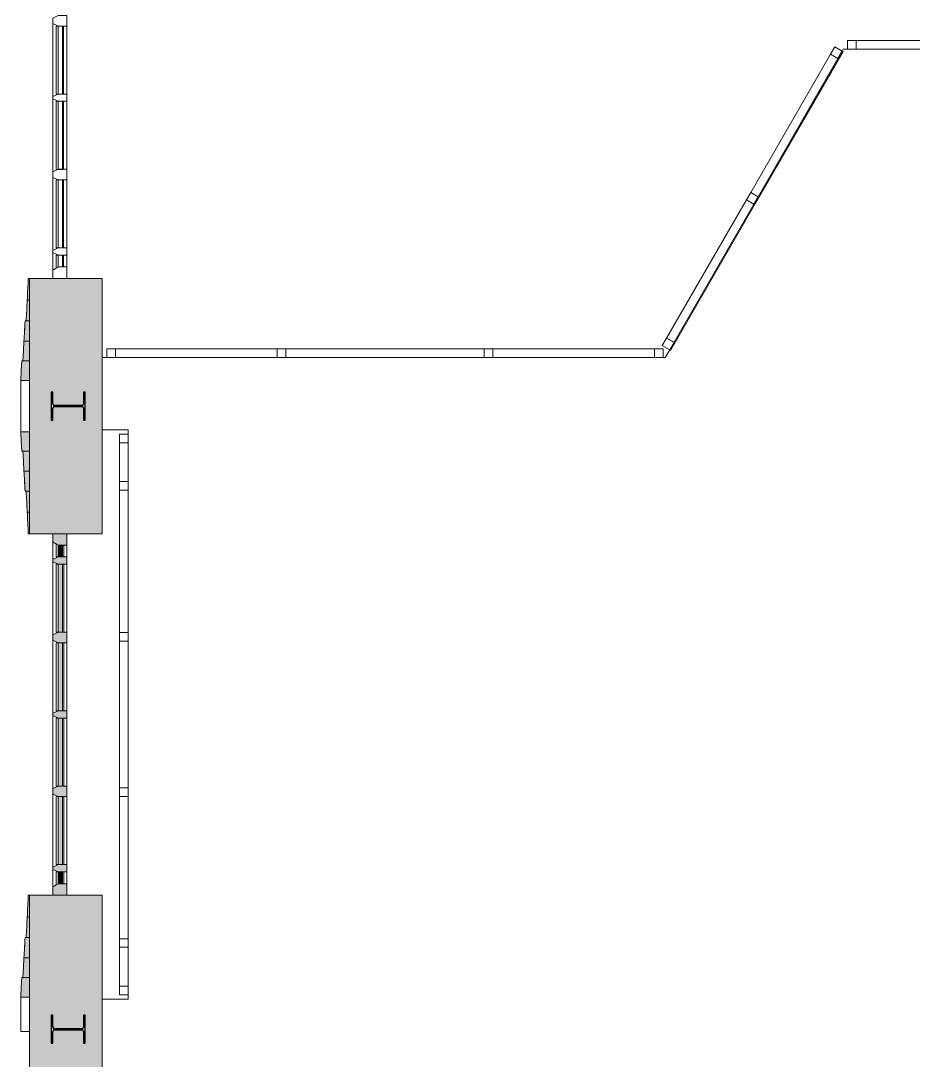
# Model space of a CAD drawing. Header units: inches. Extents: x -3598 to -1628, y -3458 to -206.
# Drawn here: x -3598.4 to -3391.4, y -810.8 to -569.8 of the extents above; entities that cross this region are included whole.
import ezdxf

# ---------------------------------------------------------------- set-up
doc = ezdxf.new("R2010")
doc.units = ezdxf.units.IN
doc.header["$MEASUREMENT"] = 0
for name, color, linetype, lineweight in [('A-FLOR', 192, 'Continuous', 13), ('A-GLAZ-CURT', 52, 'Continuous', 13), ('A-GLAZ-CWMG', 51, 'Continuous', 13), ('A-WALL', 113, 'Continuous', 13), ('A-WALL-PATT', 111, 'Continuous', 13), ('S-COLS', 52, 'Continuous', 13)]:
    doc.layers.add(name, color=color, linetype=linetype, lineweight=lineweight)

# ---------------------------------------------------------------- blocks, each defined once
blk = doc.blocks.new('15830016-STRUCT_MARTINEZ-MOORE_CENTRAL_v2018_rvt-1-MEZZANINE - CAD')
at = {"layer": 'S-COLS', "lineweight": 5}
for points in [[(-3591.36, -662.39), (-3590.96, -662.39), (-3590.96, -659.66), (-3590.85, -659.38), (-3590.57, -659.27), (-3584.22, -659.27), (-3583.94, -659.38), (-3583.83, -659.66), (-3583.83, -662.39), (-3583.43, -662.39), (-3583.43, -655.89), (-3583.83, -655.89), (-3583.83, -658.63), (-3583.94, -658.9), (-3584.22, -659.02), (-3590.57, -659.02), (-3590.85, -658.9), (-3590.96, -658.63), (-3590.96, -655.89), (-3591.36, -655.89)], [(-3590.96, -806.89), (-3590.96, -804.16), (-3590.85, -803.88), (-3590.57, -803.77), (-3584.22, -803.77), (-3583.94, -803.88), (-3583.83, -804.16), (-3583.83, -806.89), (-3583.43, -806.89), (-3583.43, -800.39), (-3583.83, -800.39), (-3583.83, -803.13), (-3583.94, -803.4), (-3584.22, -803.52), (-3590.57, -803.52), (-3590.85, -803.4), (-3590.96, -803.13), (-3590.96, -800.39), (-3591.36, -800.39), (-3591.36, -806.89)]]:
    blk.add_hatch(color=50, dxfattribs=at).paths.add_polyline_path(points, flags=0)
at = {"layer": 'S-COLS', "color": 253, "lineweight": 25}
for p, q in [((-3590.96, -655.89), (-3591.36, -655.89)), ((-3591.36, -655.89), (-3591.36, -662.39)), ((-3590.96, -658.63), (-3590.96, -655.89)), ((-3583.43, -655.89), (-3583.83, -655.89)), ((-3583.83, -655.89), (-3583.83, -658.63)), ((-3583.43, -662.39), (-3583.43, -655.89)), ((-3590.96, -662.39), (-3590.96, -659.66)), ((-3584.22, -659.02), (-3590.57, -659.02)), ((-3590.57, -659.27), (-3584.22, -659.27)), ((-3583.83, -659.66), (-3583.83, -662.39)), ((-3591.36, -662.39), (-3590.96, -662.39)), ((-3583.83, -662.39), (-3583.43, -662.39)), ((-3590.96, -800.39), (-3591.36, -800.39)), ((-3591.36, -800.39), (-3591.36, -806.89)), ((-3590.96, -803.13), (-3590.96, -800.39)), ((-3583.43, -800.39), (-3583.83, -800.39)), ((-3583.83, -800.39), (-3583.83, -803.13)), ((-3583.43, -806.89), (-3583.43, -800.39)), ((-3590.96, -806.89), (-3590.96, -804.16)), ((-3584.22, -803.52), (-3590.57, -803.52)), ((-3590.57, -803.77), (-3584.22, -803.77)), ((-3583.83, -804.16), (-3583.83, -806.89)), ((-3591.36, -806.89), (-3590.96, -806.89)), ((-3583.83, -806.89), (-3583.43, -806.89))]:
    blk.add_line(p, q, dxfattribs=at)
for centre, start, end in [((-3590.57, -658.63), 180, 270), ((-3590.57, -659.66), 90, 180), ((-3584.22, -658.63), 270, 0), ((-3584.22, -659.66), 0, 90), ((-3590.57, -803.13), 180, 270), ((-3590.57, -804.16), 90, 180), ((-3584.22, -803.13), 270, 0), ((-3584.22, -804.16), 0, 90)]:
    blk.add_arc(centre, 0.39, start, end, dxfattribs=at)
blk = doc.blocks.new('ws133 - ws1-514023-MEZZANINE - CAD')
at = {"layer": 'A-WALL', "lineweight": 20}
h = blk.add_hatch(color=10, dxfattribs=at)
h.paths.add_polyline_path([(-3598.4, -796.19), (-3596.4, -796.19), (-3596.4, -791.67), (-3598.15, -791.67), (-3598.27, -793.93)], flags=0)
h.paths.add_polyline_path([(-3597.9, -669.61), (-3596.4, -669.61), (-3596.4, -665.09), (-3598.4, -665.09), (-3598.15, -669.61)], flags=0)
h = blk.add_hatch(color=10, dxfattribs=at)
h.paths.add_polyline_path([(-3596.4, -791.67), (-3596.4, -787.07), (-3597.65, -787.07), (-3597.9, -791.67)], flags=0)
h.paths.add_polyline_path([(-3596.4, -674.21), (-3596.4, -669.61), (-3597.9, -669.61), (-3597.65, -674.21)], flags=0)
h = blk.add_hatch(color=10, dxfattribs=at)
h.paths.add_polyline_path([(-3597.65, -787.07), (-3596.4, -787.07), (-3596.4, -782.38), (-3597.4, -782.38), (-3597.52, -784.72)], flags=0)
h.paths.add_polyline_path([(-3596.4, -678.9), (-3596.4, -674.21), (-3597.65, -674.21), (-3597.4, -678.9)], flags=0)
h = blk.add_hatch(color=10, dxfattribs=at)
h.paths.add_polyline_path([(-3597.15, -782.38), (-3596.4, -782.38), (-3596.4, -777.55), (-3596.9, -777.55), (-3597.02, -779.96)], flags=0)
h.paths.add_polyline_path([(-3596.4, -683.73), (-3596.4, -678.9), (-3597.15, -678.9), (-3596.9, -683.73)], flags=0)
h = blk.add_hatch(color=10, dxfattribs=at)
h.paths.add_polyline_path([(-3596.9, -777.55), (-3596.4, -777.55), (-3596.4, -772.55), (-3596.65, -772.55), (-3596.77, -775.05)], flags=0)
h.paths.add_polyline_path([(-3596.4, -688.73), (-3596.4, -683.73), (-3596.9, -683.73), (-3596.65, -688.73)], flags=0)
for p, q in [((-3598.4, -659.16), (-3598.4, -665.09)), ((-3596.4, -665.09), (-3598.4, -665.09)), ((-3596.4, -669.61), (-3596.4, -665.09)), ((-3598.15, -669.61), (-3597.9, -669.61)), ((-3597.9, -669.61), (-3596.4, -669.61)), ((-3596.4, -669.61), (-3597.9, -669.61)), ((-3596.4, -674.21), (-3596.4, -669.61)), ((-3597.65, -674.21), (-3596.4, -674.21)), ((-3596.4, -674.21), (-3597.65, -674.21)), ((-3596.4, -678.9), (-3596.4, -674.21)), ((-3597.52, -677.14), (-3597.52, -676.56)), ((-3597.4, -678.9), (-3596.4, -678.9)), ((-3596.4, -678.9), (-3597.15, -678.9)), ((-3596.4, -683.73), (-3596.4, -678.9)), ((-3596.9, -683.73), (-3596.4, -683.73)), ((-3596.4, -683.73), (-3596.9, -683.73)), ((-3596.4, -688.73), (-3596.4, -683.73)), ((-3596.65, -688.73), (-3596.4, -688.73)), ((-3596.4, -772.55), (-3596.65, -772.55)), ((-3596.4, -777.55), (-3596.4, -772.55)), ((-3596.4, -777.55), (-3596.9, -777.55)), ((-3596.9, -777.55), (-3596.4, -777.55)), ((-3596.4, -782.38), (-3596.4, -777.55)), ((-3596.4, -782.38), (-3597.4, -782.38)), ((-3597.15, -782.38), (-3596.4, -782.38)), ((-3596.4, -787.07), (-3596.4, -782.38)), ((-3597.52, -784.72), (-3597.52, -784.14)), ((-3596.4, -787.07), (-3597.65, -787.07)), ((-3597.65, -787.07), (-3596.4, -787.07)), ((-3596.4, -791.67), (-3596.4, -787.07)), ((-3597.9, -791.67), (-3598.15, -791.67)), ((-3596.4, -791.67), (-3597.9, -791.67)), ((-3597.9, -791.67), (-3596.4, -791.67)), ((-3596.4, -796.19), (-3596.4, -791.67)), ((-3598.4, -796.19), (-3596.4, -796.19)), ((-3598.4, -796.19), (-3598.4, -804.14)), ((-3598.4, -804.14), (-3596.4, -804.14)), ((-3596.4, -804.14), (-3598.4, -804.14)), ((-3596.4, -804.14), (-3597.52, -804.14))]:
    blk.add_line(p, q, dxfattribs=at)
at = {"layer": 'A-WALL', "lineweight": 20, "flags": 128}
for points in [[(-3598.4, -665.09), (-3598.27, -667.35), (-3598.15, -669.61)], [(-3597.9, -669.61), (-3597.77, -671.91), (-3597.65, -674.21)], [(-3597.65, -787.07), (-3597.77, -789.37), (-3597.9, -791.67)], [(-3598.15, -791.67), (-3598.27, -793.93), (-3598.4, -796.19)]]:
    blk.add_lwpolyline(points, dxfattribs=at)
at = {"layer": 'A-WALL', "lineweight": 20}
for points in [[(-3597.65, -674.21), (-3597.6, -674.99), (-3597.52, -676.56), (-3597.44, -678.12), (-3597.4, -678.9)], [(-3597.15, -678.9), (-3597.1, -679.71), (-3597.02, -681.32), (-3596.94, -682.93), (-3596.9, -683.73)], [(-3596.9, -683.73), (-3596.85, -684.56), (-3596.77, -686.23), (-3596.69, -687.9), (-3596.65, -688.73)], [(-3596.65, -772.55), (-3596.69, -773.39), (-3596.77, -775.05), (-3596.85, -776.72), (-3596.9, -777.55)], [(-3596.9, -777.55), (-3596.94, -778.36), (-3597.02, -779.96), (-3597.1, -781.57), (-3597.15, -782.38)], [(-3597.4, -782.38), (-3597.44, -783.16), (-3597.52, -784.72), (-3597.6, -786.29), (-3597.65, -787.07)]]:
    blk.add_open_spline(points, degree=3, dxfattribs=at)
blk = doc.blocks.new('ws134 - ws1-514120-MEZZANINE - CAD')
at = {"layer": 'A-WALL', "lineweight": 20}
h = blk.add_hatch(color=10, dxfattribs=at)
h.paths.add_polyline_path([(-3596.4, -653.19), (-3596.4, -648.67), (-3598.15, -648.67), (-3598.4, -653.19)], flags=0)
h.paths.add_polyline_path([(-3596.4, -526.61), (-3596.4, -522.09), (-3598.4, -522.09), (-3598.15, -526.61), (-3597.9, -526.61)], flags=0)
h = blk.add_hatch(color=10, dxfattribs=at)
h.paths.add_polyline_path([(-3596.4, -648.67), (-3596.4, -644.07), (-3597.65, -644.07), (-3597.9, -648.67)], flags=0)
h.paths.add_polyline_path([(-3596.4, -531.21), (-3596.4, -526.61), (-3597.9, -526.61), (-3597.65, -531.21)], flags=0)
h = blk.add_hatch(color=10, dxfattribs=at)
h.paths.add_polyline_path([(-3597.65, -644.07), (-3596.4, -644.07), (-3596.4, -639.38), (-3597.4, -639.38), (-3597.52, -641.72)], flags=0)
h.paths.add_polyline_path([(-3596.4, -535.9), (-3596.4, -531.21), (-3597.65, -531.21), (-3597.4, -535.9)], flags=0)
h = blk.add_hatch(color=10, dxfattribs=at)
h.paths.add_polyline_path([(-3597.15, -639.38), (-3596.4, -639.38), (-3596.4, -634.55), (-3596.9, -634.55), (-3597.02, -636.96)], flags=0)
h.paths.add_polyline_path([(-3596.4, -540.73), (-3596.4, -535.9), (-3597.15, -535.9), (-3596.9, -540.73)], flags=0)
h = blk.add_hatch(color=10, dxfattribs=at)
h.paths.add_polyline_path([(-3596.9, -634.55), (-3596.4, -634.55), (-3596.4, -629.55), (-3596.65, -629.55), (-3596.77, -632.05)], flags=0)
h.paths.add_polyline_path([(-3596.4, -545.73), (-3596.4, -540.73), (-3596.9, -540.73), (-3596.65, -545.73)], flags=0)
for p, q in [((-3598.4, -516.16), (-3598.4, -522.09)), ((-3596.4, -522.09), (-3598.4, -522.09)), ((-3596.4, -526.61), (-3596.4, -522.09)), ((-3598.15, -526.61), (-3597.9, -526.61)), ((-3597.9, -526.61), (-3596.4, -526.61)), ((-3596.4, -526.61), (-3597.9, -526.61)), ((-3596.4, -531.21), (-3596.4, -526.61)), ((-3597.65, -531.21), (-3596.4, -531.21)), ((-3596.4, -531.21), (-3597.65, -531.21)), ((-3596.4, -535.9), (-3596.4, -531.21)), ((-3597.52, -534.14), (-3597.52, -533.56)), ((-3597.4, -535.9), (-3596.4, -535.9)), ((-3596.4, -535.9), (-3597.15, -535.9)), ((-3596.4, -540.73), (-3596.4, -535.9)), ((-3596.9, -540.73), (-3596.4, -540.73)), ((-3596.4, -540.73), (-3596.9, -540.73)), ((-3596.4, -545.73), (-3596.4, -540.73)), ((-3596.65, -545.73), (-3596.4, -545.73)), ((-3596.4, -629.55), (-3596.65, -629.55)), ((-3596.4, -634.55), (-3596.4, -629.55)), ((-3596.4, -634.55), (-3596.9, -634.55)), ((-3596.9, -634.55), (-3596.4, -634.55)), ((-3596.4, -639.38), (-3596.4, -634.55)), ((-3596.4, -639.38), (-3597.4, -639.38)), ((-3597.15, -639.38), (-3596.4, -639.38)), ((-3596.4, -644.07), (-3596.4, -639.38)), ((-3597.52, -641.72), (-3597.52, -641.14)), ((-3596.4, -644.07), (-3597.65, -644.07)), ((-3597.65, -644.07), (-3596.4, -644.07)), ((-3596.4, -648.67), (-3596.4, -644.07)), ((-3597.9, -648.67), (-3598.15, -648.67)), ((-3596.4, -648.67), (-3597.9, -648.67)), ((-3597.9, -648.67), (-3596.4, -648.67)), ((-3596.4, -653.19), (-3596.4, -648.67)), ((-3598.4, -653.19), (-3596.4, -653.19)), ((-3598.4, -653.19), (-3598.4, -659.13))]:
    blk.add_line(p, q, dxfattribs=at)
at = {"layer": 'A-WALL', "lineweight": 20, "flags": 128}
for points in [[(-3598.4, -522.09), (-3598.27, -524.35), (-3598.15, -526.61)], [(-3597.9, -526.61), (-3597.77, -528.91), (-3597.65, -531.21)], [(-3597.65, -644.07), (-3597.77, -646.37), (-3597.9, -648.67)], [(-3598.15, -648.67), (-3598.27, -650.93), (-3598.4, -653.19)]]:
    blk.add_lwpolyline(points, dxfattribs=at)
at = {"layer": 'A-WALL', "lineweight": 20}
for points in [[(-3597.65, -531.21), (-3597.6, -531.99), (-3597.52, -533.56), (-3597.44, -535.12), (-3597.4, -535.9)], [(-3597.15, -535.9), (-3597.1, -536.71), (-3597.02, -538.32), (-3596.94, -539.93), (-3596.9, -540.73)], [(-3596.9, -540.73), (-3596.85, -541.56), (-3596.77, -543.23), (-3596.69, -544.9), (-3596.65, -545.73)], [(-3596.65, -629.55), (-3596.69, -630.39), (-3596.77, -632.05), (-3596.85, -633.72), (-3596.9, -634.55)], [(-3596.9, -634.55), (-3596.94, -635.36), (-3597.02, -636.96), (-3597.1, -638.57), (-3597.15, -639.38)], [(-3597.4, -639.38), (-3597.44, -640.16), (-3597.52, -641.72), (-3597.6, -643.29), (-3597.65, -644.07)]]:
    blk.add_open_spline(points, degree=3, dxfattribs=at)
blk = doc.blocks.new('System Panel - Winco Glass-383912-MEZZANINE - CAD')
at = {"layer": 'A-GLAZ-CURT', "lineweight": 9}
blk.add_hatch(color=90, dxfattribs=at).paths.add_polyline_path([(4.78, 0), (4.78, 1), (2.05, 1), (2.05, 0), (4.16, 0)], flags=0)
at = {"layer": 'A-GLAZ-CURT', "lineweight": 20}
for p, q in [((4.78, 1), (2.05, 1)), ((2.05, 1), (2.05, 0)), ((2.05, 0), (4.78, 0)), ((4.78, 0), (4.78, 1))]:
    blk.add_line(p, q, dxfattribs=at)
blk = doc.blocks.new('System Panel - Winco Glass-383913-MEZZANINE - CAD')
at = {"layer": 'A-GLAZ-CURT', "lineweight": 9}
blk.add_hatch(color=90, dxfattribs=at).paths.add_polyline_path([(7.89, 0), (7.89, 1), (-7.89, 1), (-7.89, 0)], flags=0)
at = {"layer": 'A-GLAZ-CURT', "lineweight": 20}
for p, q in [((7.89, 1), (-7.89, 1)), ((-7.89, 1), (-7.89, 0)), ((-7.89, 0), (7.89, 0)), ((7.89, 0), (7.89, 1))]:
    blk.add_line(p, q, dxfattribs=at)
blk = doc.blocks.new('System Panel - Winco Glass-383914-MEZZANINE - CAD')
at = {"layer": 'A-GLAZ-CURT', "lineweight": 9}
blk.add_hatch(color=90, dxfattribs=at).paths.add_polyline_path([(7.89, 0), (7.89, 1), (-7.89, 1), (-7.89, 0)], flags=0)
at = {"layer": 'A-GLAZ-CURT', "lineweight": 20}
for p, q in [((7.89, 1), (-7.89, 1)), ((-7.89, 1), (-7.89, 0)), ((-7.89, 0), (7.89, 0)), ((7.89, 0), (7.89, 1))]:
    blk.add_line(p, q, dxfattribs=at)
blk = doc.blocks.new('System Panel - Winco Glass-383919-MEZZANINE - CAD')
at = {"layer": 'A-GLAZ-CURT', "lineweight": 9}
blk.add_hatch(color=90, dxfattribs=at).paths.add_polyline_path([(7.89, 0), (7.89, 1), (-7.89, 1), (-7.89, 0), (5.29, 0)], flags=0)
at = {"layer": 'A-GLAZ-CURT', "lineweight": 20}
for p, q in [((7.89, 1), (-7.89, 1)), ((-7.89, 1), (-7.89, 0)), ((-7.89, 0), (7.89, 0)), ((7.89, 0), (7.89, 1))]:
    blk.add_line(p, q, dxfattribs=at)
blk = doc.blocks.new('System Panel - Winco Glass-383920-MEZZANINE - CAD')
at = {"layer": 'A-GLAZ-CURT', "lineweight": 9}
blk.add_hatch(color=90, dxfattribs=at).paths.add_polyline_path([(7.89, 0), (7.89, 1), (-7.89, 1), (-7.89, 0), (0.6, 0)], flags=0)
at = {"layer": 'A-GLAZ-CURT', "lineweight": 20}
for p, q in [((7.89, 1), (-7.89, 1)), ((-7.89, 1), (-7.89, 0)), ((-7.89, 0), (7.89, 0)), ((7.89, 0), (7.89, 1))]:
    blk.add_line(p, q, dxfattribs=at)
blk = doc.blocks.new('System Panel - Winco Glass-383922-MEZZANINE - CAD')
at = {"layer": 'A-GLAZ-CURT', "lineweight": 9}
blk.add_hatch(color=90, dxfattribs=at).paths.add_polyline_path([(-2.05, 0), (-2.05, 1), (-4.78, 1), (-4.78, 0)], flags=0)
at = {"layer": 'A-GLAZ-CURT', "lineweight": 20}
for p, q in [((-2.05, 1), (-4.78, 1)), ((-4.78, 1), (-4.78, 0)), ((-4.78, 0), (-2.05, 0)), ((-2.05, 0), (-2.05, 1))]:
    blk.add_line(p, q, dxfattribs=at)
blk = doc.blocks.new('Rectangular Mullion - Winco Accent Full-Large-384036-MEZZANINE - CAD')
at = {"layer": 'A-GLAZ-CWMG', "lineweight": 9}
blk.add_hatch(color=90, dxfattribs=at).paths.add_polyline_path([(1.22, 0), (1.22, -2), (-1.22, -2), (-1.22, 0), (-0.64, 1.25), (0.64, 1.25)], flags=0)
at = {"layer": 'A-GLAZ-CWMG', "lineweight": 20}
for p, q in [((-1.22, 0), (-0.64, 1.25)), ((-1.22, -2), (-1.22, 0)), ((-0.64, 1.25), (0.64, 1.25)), ((0.64, 1.25), (1.22, 0)), ((1.22, 0), (1.22, -2)), ((1.22, -2), (-1.22, -2))]:
    blk.add_line(p, q, dxfattribs=at)
blk = doc.blocks.new('Rectangular Mullion - Winco Accent Full-Large-384037-MEZZANINE - CAD')
at = {"layer": 'A-GLAZ-CWMG', "lineweight": 9}
blk.add_hatch(color=90, dxfattribs=at).paths.add_polyline_path([(1.22, 0), (1.22, -2), (-1.22, -2), (-1.22, 0), (-0.64, 1.25), (0.64, 1.25)], flags=0)
at = {"layer": 'A-GLAZ-CWMG', "lineweight": 20}
for p, q in [((-1.22, 0), (-0.64, 1.25)), ((-1.22, -2), (-1.22, 0)), ((-0.64, 1.25), (0.64, 1.25)), ((0.64, 1.25), (1.22, 0)), ((1.22, 0), (1.22, -2)), ((1.22, -2), (-1.22, -2))]:
    blk.add_line(p, q, dxfattribs=at)
blk = doc.blocks.new('Rectangular Mullion - Winco Accent Full-383932-MEZZANINE - CAD')
at = {"layer": 'A-GLAZ-CWMG', "lineweight": 9}
blk.add_hatch(color=90, dxfattribs=at).paths.add_polyline_path([(-0.26, 1.25), (0.26, 1.25), (0.84, 0), (0.84, -2), (-0.84, -2), (-0.84, 0)], flags=0)
at = {"layer": 'A-GLAZ-CWMG', "lineweight": 20}
for p, q in [((-0.84, 0), (-0.26, 1.25)), ((-0.84, -2), (-0.84, 0)), ((-0.26, 1.25), (0.26, 1.25)), ((0.26, 1.25), (0.84, 0)), ((0.84, 0), (0.84, -2)), ((0.84, -2), (-0.84, -2))]:
    blk.add_line(p, q, dxfattribs=at)
blk = doc.blocks.new('Rectangular Mullion - Winco Accent Full-384038-MEZZANINE - CAD')
at = {"layer": 'A-GLAZ-CWMG', "lineweight": 9}
blk.add_hatch(color=90, dxfattribs=at).paths.add_polyline_path([(0.84, 0), (0.84, -2), (-0.84, -2), (-0.84, 0), (-0.26, 1.25), (0.26, 1.25)], flags=0)
at = {"layer": 'A-GLAZ-CWMG', "lineweight": 20}
for p, q in [((-0.84, 0), (-0.26, 1.25)), ((-0.84, -2), (-0.84, 0)), ((-0.26, 1.25), (0.26, 1.25)), ((0.26, 1.25), (0.84, 0)), ((0.84, 0), (0.84, -2)), ((0.84, -2), (-0.84, -2))]:
    blk.add_line(p, q, dxfattribs=at)
blk = doc.blocks.new('Rectangular Mullion - Winco Accent Full-384039-MEZZANINE - CAD')
at = {"layer": 'A-GLAZ-CWMG', "lineweight": 9}
blk.add_hatch(color=90, dxfattribs=at).paths.add_polyline_path([(0.84, 0), (0.84, -2), (-0.84, -2), (-0.84, 0), (-0.26, 1.25), (0.26, 1.25)], flags=0)
at = {"layer": 'A-GLAZ-CWMG', "lineweight": 20}
for p, q in [((-0.84, 0), (-0.26, 1.25)), ((-0.84, -2), (-0.84, 0)), ((-0.26, 1.25), (0.26, 1.25)), ((0.26, 1.25), (0.84, 0)), ((0.84, 0), (0.84, -2)), ((0.84, -2), (-0.84, -2))]:
    blk.add_line(p, q, dxfattribs=at)
blk = doc.blocks.new('Rectangular Mullion - Winco Accent Full-Large-383938-MEZZANINE - CAD')
at = {"layer": 'A-GLAZ-CWMG', "lineweight": 9}
for p, q in [((-3259.15, -953.32), (-3261.89, -953.32)), ((-3262.47, -956.57), (-3258.39, -956.57))]:
    blk.add_line(p, q, dxfattribs=at)
blk = doc.blocks.new('Rectangular Mullion - Winco Accent Full-Large-383939-MEZZANINE - CAD')
at = {"layer": 'A-GLAZ-CWMG', "lineweight": 9}
for p, q in [((-3281.78, -953.32), (-3297.55, -953.32)), ((-3298.13, -956.57), (-3281.2, -956.57))]:
    blk.add_line(p, q, dxfattribs=at)
blk = doc.blocks.new('Rectangular Mullion - Winco Accent Full-Large-V14-MEZZANINE - CAD')
at = {"layer": 'A-GLAZ-CWMG', "lineweight": 9}
for p, q in [((-3299.24, -953.32), (-3315.01, -953.32)), ((-3315.59, -956.57), (-3298.66, -956.57))]:
    blk.add_line(p, q, dxfattribs=at)
blk = doc.blocks.new('Rectangular Mullion - Winco Accent Full-Large-383940-MEZZANINE - CAD')
at = {"layer": 'A-GLAZ-CWMG', "lineweight": 9}
for p, q in [((-3334.91, -953.32), (-3337.64, -953.32)), ((-3338.4, -956.57), (-3334.32, -956.57))]:
    blk.add_line(p, q, dxfattribs=at)
blk = doc.blocks.new('Rectangular Mullion - Winco Accent Full_Left-Large-V15-MEZZANINE - CAD')
at = {"layer": 'A-GLAZ-CWMG', "lineweight": 9}
blk.add_hatch(color=90, dxfattribs=at).paths.add_polyline_path([(-3589.71, -691.39), (-3587.71, -691.39), (-3587.71, -688.73), (-3590.96, -688.73), (-3590.96, -690.63), (-3590.33, -691.01)], flags=0)
at = {"layer": 'A-GLAZ-CWMG', "lineweight": 20}
for p, q in [((-3590.96, -688.73), (-3590.96, -690.63)), ((-3587.71, -688.73), (-3590.96, -688.73)), ((-3587.71, -691.39), (-3587.71, -688.73)), ((-3589.71, -691.39), (-3587.71, -691.39))]:
    blk.add_line(p, q, dxfattribs=at)
blk.add_arc((-3806.27, -1045.75), 415.29, 58.5692, 58.7711, dxfattribs=at)
blk = doc.blocks.new('Rectangular Mullion - Winco Accent Full_Left-Large-384042-MEZZANINE - CAD')
at = {"layer": 'A-GLAZ-CWMG', "lineweight": 9}
blk.add_hatch(color=90, dxfattribs=at).paths.add_polyline_path([(-3590.96, -772.55), (-3587.71, -772.55), (-3587.71, -769.89), (-3589.71, -769.89), (-3590.96, -770.65)], flags=0)
at = {"layer": 'A-GLAZ-CWMG', "lineweight": 20}
for p, q in [((-3590.96, -770.65), (-3590.96, -772.55)), ((-3587.71, -769.89), (-3589.71, -769.89)), ((-3587.71, -772.55), (-3587.71, -769.89)), ((-3590.96, -772.55), (-3587.71, -772.55))]:
    blk.add_line(p, q, dxfattribs=at)
blk.add_arc((-3806.27, -415.53), 415.29, 301.2289, 301.4308, dxfattribs=at)
blk = doc.blocks.new('Rectangular Mullion - Winco Accent Half-383962-MEZZANINE - CAD')
at = {"layer": 'A-GLAZ-CWMG', "lineweight": 9}
for p, q in [((-3259.15, -954.07), (-3261.89, -954.07)), ((-3261.89, -955.82), (-3261.89, -955.32)), ((-3261.89, -955.82), (-3258.84, -955.82))]:
    blk.add_line(p, q, dxfattribs=at)
blk = doc.blocks.new('Rectangular Mullion - Winco Accent Half-383963-MEZZANINE - CAD')
at = {"layer": 'A-GLAZ-CWMG', "lineweight": 9}
for p, q in [((-3281.78, -954.07), (-3297.55, -954.07)), ((-3297.55, -955.82), (-3297.55, -955.32)), ((-3297.55, -955.82), (-3281.78, -955.82)), ((-3281.78, -955.32), (-3281.78, -955.82))]:
    blk.add_line(p, q, dxfattribs=at)
blk = doc.blocks.new('Rectangular Mullion - Winco Accent Half-383964-MEZZANINE - CAD')
at = {"layer": 'A-GLAZ-CWMG', "lineweight": 9}
for p, q in [((-3334.91, -954.07), (-3337.64, -954.07)), ((-3337.95, -955.82), (-3334.91, -955.82)), ((-3334.91, -955.32), (-3334.91, -955.82))]:
    blk.add_line(p, q, dxfattribs=at)
blk = doc.blocks.new('System Panel - Winco Glass-V17-MEZZANINE - CAD')
at = {"layer": 'A-GLAZ-CURT', "lineweight": 20}
for p, q in [((7.89, 1), (-7.89, 1)), ((-7.89, 1), (-7.89, 0)), ((-7.89, 0), (7.89, 0)), ((7.89, 0), (7.89, 1))]:
    blk.add_line(p, q, dxfattribs=at)
blk = doc.blocks.new('System Panel - Winco Glass-V18-MEZZANINE - CAD')
at = {"layer": 'A-GLAZ-CURT', "lineweight": 20}
for p, q in [((7.89, 1), (-7.89, 1)), ((-7.89, 1), (-7.89, 0)), ((-7.89, 0), (7.89, 0)), ((7.89, 0), (7.89, 1))]:
    blk.add_line(p, q, dxfattribs=at)
blk = doc.blocks.new('System Panel - Winco Glass-V20-MEZZANINE - CAD')
at = {"layer": 'A-GLAZ-CURT', "lineweight": 20}
for p, q in [((7.89, 1), (-7.89, 1)), ((-7.89, 1), (-7.89, 0)), ((-7.89, 0), (7.89, 0)), ((7.89, 0), (7.89, 1))]:
    blk.add_line(p, q, dxfattribs=at)
blk = doc.blocks.new('System Panel - Winco Glass-V21-MEZZANINE - CAD')
at = {"layer": 'A-GLAZ-CURT', "lineweight": 20}
for p, q in [((-2.05, 1), (-4.78, 1)), ((-4.78, 1), (-4.78, 0)), ((-4.78, 0), (-2.05, 0)), ((-2.05, 0), (-2.05, 1))]:
    blk.add_line(p, q, dxfattribs=at)
blk = doc.blocks.new('Rectangular Mullion - Winco Accent Full-Large-V22-MEZZANINE - CAD')
at = {"layer": 'A-GLAZ-CWMG', "lineweight": 20}
for p, q in [((-1.22, 0), (-0.64, 1.25)), ((-1.22, -2), (-1.22, 0)), ((-0.64, 1.25), (0.64, 1.25)), ((0.64, 1.25), (1.22, 0)), ((1.22, 0), (1.22, -2)), ((1.22, -2), (-1.22, -2))]:
    blk.add_line(p, q, dxfattribs=at)
blk = doc.blocks.new('Rectangular Mullion - Winco Accent Full-Large-V23-MEZZANINE - CAD')
at = {"layer": 'A-GLAZ-CWMG', "lineweight": 20}
for p, q in [((-1.22, 0), (-0.64, 1.25)), ((-1.22, -2), (-1.22, 0)), ((-0.64, 1.25), (0.64, 1.25)), ((0.64, 1.25), (1.22, 0)), ((1.22, 0), (1.22, -2)), ((1.22, -2), (-1.22, -2))]:
    blk.add_line(p, q, dxfattribs=at)
blk = doc.blocks.new('Rectangular Mullion - Winco Accent Full-V25-MEZZANINE - CAD')
at = {"layer": 'A-GLAZ-CWMG', "lineweight": 20}
for p, q in [((-0.84, 0), (-0.26, 1.25)), ((-0.84, -2), (-0.84, 0)), ((-0.26, 1.25), (0.26, 1.25)), ((0.26, 1.25), (0.84, 0)), ((0.84, 0), (0.84, -2)), ((0.84, -2), (-0.84, -2))]:
    blk.add_line(p, q, dxfattribs=at)
blk = doc.blocks.new('Rectangular Mullion - Winco Accent Full-V26-MEZZANINE - CAD')
at = {"layer": 'A-GLAZ-CWMG', "lineweight": 20}
for p, q in [((-0.84, 0), (-0.26, 1.25)), ((-0.84, -2), (-0.84, 0)), ((-0.26, 1.25), (0.26, 1.25)), ((0.26, 1.25), (0.84, 0)), ((0.84, 0), (0.84, -2)), ((0.84, -2), (-0.84, -2))]:
    blk.add_line(p, q, dxfattribs=at)
blk = doc.blocks.new('Rectangular Mullion - Winco Accent Full-Large-V27-MEZZANINE - CAD')
at = {"layer": 'A-GLAZ-CWMG', "lineweight": 9}
for p, q in [((-3590.96, -623.57), (-3590.96, -627.65)), ((-3587.71, -626.89), (-3587.71, -624.15))]:
    blk.add_line(p, q, dxfattribs=at)
blk = doc.blocks.new('Rectangular Mullion - Winco Accent Full-Large-V28-MEZZANINE - CAD')
at = {"layer": 'A-GLAZ-CWMG', "lineweight": 9}
for p, q in [((-3590.96, -587.9), (-3590.96, -604.84)), ((-3587.71, -604.26), (-3587.71, -588.48))]:
    blk.add_line(p, q, dxfattribs=at)
blk = doc.blocks.new('Rectangular Mullion - Winco Accent Full-Large-V29-MEZZANINE - CAD')
at = {"layer": 'A-GLAZ-CWMG', "lineweight": 9}
for p, q in [((-3590.96, -570.44), (-3590.96, -587.38)), ((-3587.71, -586.8), (-3587.71, -571.03))]:
    blk.add_line(p, q, dxfattribs=at)
blk = doc.blocks.new('Rectangular Mullion - Winco Accent Full_Left-Large-V32-MEZZANINE - CAD')
at = {"layer": 'A-GLAZ-CWMG', "lineweight": 20}
for p, q in [((-3590.96, -627.65), (-3590.96, -629.55)), ((-3587.71, -626.89), (-3589.71, -626.89)), ((-3587.71, -629.55), (-3587.71, -626.89)), ((-3590.96, -629.55), (-3587.71, -629.55))]:
    blk.add_line(p, q, dxfattribs=at)
blk.add_arc((-3806.27, -272.53), 415.29, 301.2289, 301.4308, dxfattribs=at)
blk = doc.blocks.new('Rectangular Mullion - Winco Accent Half-V33-MEZZANINE - CAD')
at = {"layer": 'A-GLAZ-CWMG', "lineweight": 9}
for p, q in [((-3590.21, -624.15), (-3589.71, -624.15)), ((-3590.21, -624.15), (-3590.21, -627.19)), ((-3588.46, -626.89), (-3588.46, -624.15))]:
    blk.add_line(p, q, dxfattribs=at)
blk = doc.blocks.new('Rectangular Mullion - Winco Accent Half-V34-MEZZANINE - CAD')
at = {"layer": 'A-GLAZ-CWMG', "lineweight": 9}
for p, q in [((-3590.21, -588.48), (-3589.71, -588.48)), ((-3590.21, -588.48), (-3590.21, -604.26)), ((-3588.46, -604.26), (-3588.46, -588.48)), ((-3589.71, -604.26), (-3590.21, -604.26))]:
    blk.add_line(p, q, dxfattribs=at)
blk = doc.blocks.new('Rectangular Mullion - 1_ H Guardrail Cap _mesh_-4083949-MEZZANINE - CAD')
at = {"layer": 'A-GLAZ-CWMG', "lineweight": 9}
for p, q in [((-3429.12, -609.59), (-3410.62, -577.55)), ((-3410.62, -577.55), (-3408.89, -578.55)), ((-3408.89, -578.55), (-3427.39, -610.59)), ((-3427.39, -610.59), (-3429.12, -609.59))]:
    blk.add_line(p, q, dxfattribs=at)
blk = doc.blocks.new('Rectangular Mullion - Plate - 8-4083923-MEZZANINE - CAD')
at = {"layer": 'A-GLAZ-CWMG', "lineweight": 9}
for p, q in [((-3427.68, -611.58), (-3447.68, -646.23)), ((-3447.68, -646.23), (-3447.89, -646.1))]:
    blk.add_line(p, q, dxfattribs=at)
blk = doc.blocks.new('Rectangular Mullion - Tube 2x2-V90-MEZZANINE - CAD')
at = {"layer": 'A-GLAZ-CWMG', "lineweight": 9}
for p, q in [((-2, -2), (-2, 0)), ((-2, 0), (0, 0)), ((0, -2), (-2, -2)), ((0, 0), (0, -2))]:
    blk.add_line(p, q, dxfattribs=at)
blk = doc.blocks.new('Rectangular Mullion - Tube 2x2-V91-MEZZANINE - CAD')
at = {"layer": 'A-GLAZ-CWMG', "lineweight": 9}
for p, q in [((0, 0), (-2, 0)), ((-2, 0), (-2, -2)), ((-2, -2), (0, -2)), ((0, -2), (0, 0))]:
    blk.add_line(p, q, dxfattribs=at)
blk = doc.blocks.new('Rectangular Mullion - 1_ H Guardrail Cap _mesh_-4083744-MEZZANINE - CAD')
at = {"layer": 'A-GLAZ-CWMG', "lineweight": 9}
for p, q in [((-3576.43, -647.89), (-3576.43, -645.89)), ((-3576.43, -645.89), (-3538.91, -645.89)), ((-3538.91, -645.89), (-3538.91, -647.89)), ((-3538.91, -647.89), (-3576.43, -647.89))]:
    blk.add_line(p, q, dxfattribs=at)
blk = doc.blocks.new('Rectangular Mullion - Tube 2x2-1815550-MEZZANINE - CAD')
at = {"layer": 'A-GLAZ-CWMG', "lineweight": 9}
for p, q in [((-2, 2), (0, 2)), ((-2, 0), (-2, 2)), ((0, 0), (-2, 0)), ((0, 2), (0, 0))]:
    blk.add_line(p, q, dxfattribs=at)
blk = doc.blocks.new('Rectangular Mullion - Tube 2x2-1815552-MEZZANINE - CAD')
at = {"layer": 'A-GLAZ-CWMG', "lineweight": 9}
for p, q in [((0, 2), (-2, 2)), ((-2, 2), (-2, 0)), ((-2, 0), (0, 0)), ((0, 0), (0, 2))]:
    blk.add_line(p, q, dxfattribs=at)
blk = doc.blocks.new('Rectangular Mullion - 1_ H Guardrail Cap _mesh_-4083746-MEZZANINE - CAD')
at = {"layer": 'A-GLAZ-CWMG', "lineweight": 9}
for p, q in [((-3488.91, -647.89), (-3488.91, -645.89)), ((-3488.91, -645.89), (-3451.43, -645.89)), ((-3451.43, -645.89), (-3451.43, -647.89)), ((-3451.43, -647.89), (-3488.91, -647.89))]:
    blk.add_line(p, q, dxfattribs=at)
blk = doc.blocks.new('Rectangular Mullion - Tube 2x2-1816545-MEZZANINE - CAD')
at = {"layer": 'A-GLAZ-CWMG', "lineweight": 9}
for p, q in [((-1, 2), (1, 2)), ((-1, 0), (-1, 2)), ((1, 0), (-1, 0)), ((1, 2), (1, 0))]:
    blk.add_line(p, q, dxfattribs=at)
blk = doc.blocks.new('Rectangular Mullion - 1_ H Guardrail Cap _mesh_-1816542-MEZZANINE - CAD')
at = {"layer": 'A-GLAZ-CWMG', "lineweight": 9}
for p, q in [((-2690.66, -584.64), (-2690.66, -582.64)), ((-2690.66, -582.64), (-2644.66, -582.64)), ((-2644.66, -582.64), (-2644.66, -584.64)), ((-2644.66, -584.64), (-2690.66, -584.64))]:
    blk.add_line(p, q, dxfattribs=at)
blk = doc.blocks.new('Rectangular Mullion - Tube 2x2-3094424-MEZZANINE - CAD')
at = {"layer": 'A-GLAZ-CWMG', "lineweight": 9}
for p, q in [((0, 2), (-2, 2)), ((-2, 2), (-2, 0)), ((-2, 0), (0, 0)), ((0, 0), (0, 2))]:
    blk.add_line(p, q, dxfattribs=at)
blk = doc.blocks.new('Rectangular Mullion - 1_ H Guardrail Cap _mesh_-3094413-MEZZANINE - CAD')
at = {"layer": 'A-GLAZ-CWMG', "lineweight": 9}
for p, q in [((-3575.52, -667.64), (-3573.52, -667.64)), ((-3575.52, -676.64), (-3575.52, -667.64)), ((-3573.52, -667.64), (-3573.52, -676.64)), ((-3573.52, -676.64), (-3575.52, -676.64))]:
    blk.add_line(p, q, dxfattribs=at)
blk = doc.blocks.new('Rectangular Mullion - 1_ H Guardrail Cap _mesh_-3094414-MEZZANINE - CAD')
at = {"layer": 'A-GLAZ-CWMG', "lineweight": 9}
for p, q in [((-3575.52, -749.64), (-3573.52, -749.64)), ((-3575.52, -782.64), (-3575.52, -749.64)), ((-3573.52, -749.64), (-3573.52, -782.64)), ((-3573.52, -782.64), (-3575.52, -782.64))]:
    blk.add_line(p, q, dxfattribs=at)
blk = doc.blocks.new('Rectangular Mullion - 1_ H Guardrail Cap _mesh_-3094415-MEZZANINE - CAD')
at = {"layer": 'A-GLAZ-CWMG', "lineweight": 9}
for p, q in [((-2918.66, -584.64), (-2918.66, -582.64)), ((-2918.66, -582.64), (-2884.66, -582.64)), ((-2884.66, -582.64), (-2884.66, -584.64)), ((-2884.66, -584.64), (-2918.66, -584.64))]:
    blk.add_line(p, q, dxfattribs=at)
blk = doc.blocks.new('Rectangular Mullion - Tube 2x2-3094416-MEZZANINE - CAD')
at = {"layer": 'A-GLAZ-CWMG', "lineweight": 9}
for p, q in [((-1, 2), (1, 2)), ((-1, 0), (-1, 2)), ((1, 0), (-1, 0)), ((1, 2), (1, 0))]:
    blk.add_line(p, q, dxfattribs=at)
blk = doc.blocks.new('Rectangular Mullion - Tube 2x2-3094428-MEZZANINE - CAD')
at = {"layer": 'A-GLAZ-CWMG', "lineweight": 9}
for p, q in [((-2, 2), (0, 2)), ((-2, 0), (-2, 2)), ((0, 0), (-2, 0)), ((0, 2), (0, 0))]:
    blk.add_line(p, q, dxfattribs=at)
blk = doc.blocks.new('Rectangular Mullion - 1_ H Guardrail Cap _mesh_-4065750-MEZZANINE - CAD')
at = {"layer": 'A-GLAZ-CWMG', "lineweight": 9}
for p, q in [((-3404.65, -576.39), (-3404.65, -574.39)), ((-3404.65, -574.39), (-3362.65, -574.39)), ((-3362.65, -574.39), (-3362.65, -576.39)), ((-3362.65, -576.39), (-3404.65, -576.39))]:
    blk.add_line(p, q, dxfattribs=at)
blk = doc.blocks.new('Rectangular Mullion - Plate - 8-4083926-MEZZANINE - CAD')
at = {"layer": 'A-GLAZ-CWMG', "lineweight": 9}
for p, q in [((-3407.68, -576.94), (-3427.68, -611.58)), ((-3407.89, -576.82), (-3407.68, -576.94))]:
    blk.add_line(p, q, dxfattribs=at)
blk = doc.blocks.new('Rectangular Mullion - Tube 2x2-V163-MEZZANINE - CAD')
at = {"layer": 'A-GLAZ-CWMG', "lineweight": 9}
for p, q in [((-1, -2), (-1, 0)), ((-1, 0), (1, 0)), ((1, -2), (-1, -2)), ((1, 0), (1, -2))]:
    blk.add_line(p, q, dxfattribs=at)

msp = doc.modelspace()

# ---------------------------------------------------------------- hatches: boundary and pattern name
at = {"layer": 'A-WALL-PATT', "lineweight": 20}
h = msp.add_hatch(color=10, dxfattribs=at)
h.paths.add_polyline_path([(-3592.4, -901.64), (-3579.52, -901.64), (-3579.52, -772.55), (-3596.4, -772.55), (-3596.4, -901.64)], flags=0)
h.paths.add_polyline_path([(-3596.4, -688.73), (-3579.52, -688.73), (-3579.52, -629.55), (-3596.4, -629.55), (-3596.4, -685.64)], flags=0)
h.paths.add_polyline_path([(-3596.4, -545.73), (-3579.52, -545.73), (-3579.52, -486.55), (-3596.4, -486.55), (-3596.4, -536.89)], flags=0)
h.paths.add_polyline_path([(-3596.4, -402.73), (-3579.52, -402.73), (-3579.52, -273.64), (-3596.4, -273.64), (-3596.4, -388.15)], flags=0)

# ---------------------------------------------------------------- linework, layer by layer
at = {"layer": 'A-FLOR', "lineweight": 20}
for p, q in [((-3407.65, -576.39), (-3407.89, -576.82)), ((-3406.65, -576.39), (-3407.65, -576.39)), ((-3578.43, -647.89), (-3579.52, -647.89)), ((-3448.93, -647.89), (-3449.43, -647.89)), ((-3447.89, -646.1), (-3448.93, -647.89)), ((-3579.52, -664.64), (-3573.52, -664.64)), ((-3573.52, -664.64), (-3573.52, -665.64)), ((-3573.52, -796.64), (-3579.52, -796.64)), ((-3573.52, -795.64), (-3573.52, -796.64))]:
    msp.add_line(p, q, dxfattribs=at)
at = {"layer": 'A-WALL', "lineweight": 20}
for p, q in [((-3596.4, -629.55), (-3596.4, -634.55)), ((-3579.52, -629.55), (-3596.4, -629.55)), ((-3579.52, -688.73), (-3579.52, -629.55)), ((-3596.4, -634.55), (-3596.4, -639.38)), ((-3596.4, -639.38), (-3596.4, -648.67)), ((-3596.4, -648.67), (-3596.4, -653.19)), ((-3596.4, -653.19), (-3596.4, -665.09)), ((-3596.4, -665.09), (-3596.4, -669.61)), ((-3596.4, -669.61), (-3596.4, -678.9)), ((-3596.4, -678.9), (-3596.4, -683.73)), ((-3596.4, -683.73), (-3596.4, -688.73)), ((-3596.4, -688.73), (-3579.52, -688.73)), ((-3596.4, -772.55), (-3596.4, -777.55)), ((-3579.52, -772.55), (-3596.4, -772.55)), ((-3579.52, -948.77), (-3579.52, -772.55)), ((-3596.4, -777.55), (-3596.4, -782.38)), ((-3596.4, -782.38), (-3596.4, -791.67)), ((-3596.4, -791.67), (-3596.4, -796.19)), ((-3596.4, -796.19), (-3596.4, -901.64))]:
    msp.add_line(p, q, dxfattribs=at)

# ---------------------------------------------------------------- block references
at = {"lineweight": 5}
msp.add_blockref('15830016-STRUCT_MARTINEZ-MOORE_CENTRAL_v2018_rvt-1-MEZZANINE - CAD', (0, 0), dxfattribs=at)
at = {"layer": 'A-GLAZ-CURT', "lineweight": 9, "rotation": 270.0000000000511}
for name, p in [('System Panel - Winco Glass-V17-MEZZANINE - CAD', (-3589.71, -578.91)), ('System Panel - Winco Glass-V20-MEZZANINE - CAD', (-3589.71, -596.37)), ('System Panel - Winco Glass-V18-MEZZANINE - CAD', (-3589.71, -614.58)), ('System Panel - Winco Glass-V21-MEZZANINE - CAD', (-3589.71, -628.93)), ('System Panel - Winco Glass-383912-MEZZANINE - CAD', (-3589.71, -689.35)), ('System Panel - Winco Glass-383919-MEZZANINE - CAD', (-3589.71, -703.7)), ('System Panel - Winco Glass-383913-MEZZANINE - CAD', (-3589.71, -721.91)), ('System Panel - Winco Glass-383920-MEZZANINE - CAD', (-3589.71, -739.37)), ('System Panel - Winco Glass-383914-MEZZANINE - CAD', (-3589.71, -757.58)), ('System Panel - Winco Glass-383922-MEZZANINE - CAD', (-3589.71, -771.93))]:
    msp.add_blockref(name, p, dxfattribs=at)
at = {"layer": 'A-GLAZ-CWMG', "lineweight": 9, "extrusion": (0, 0, -1)}
for name, p, rotation in [('Rectangular Mullion - Winco Accent Full-Large-V22-MEZZANINE - CAD', (3589.71, -569.81), 269.9999999999489), ('Rectangular Mullion - Tube 2x2-V90-MEZZANINE - CAD', (3407.89, -576.82), 120.0000000000014), ('Rectangular Mullion - Winco Accent Full-V25-MEZZANINE - CAD', (3589.71, -587.64), 269.9999999999489), ('Rectangular Mullion - Winco Accent Full-Large-V23-MEZZANINE - CAD', (3589.71, -605.47), 269.9999999999489), ('Rectangular Mullion - Tube 2x2-V163-MEZZANINE - CAD', (3427.89, -611.46), 120.0000000000014), ('Rectangular Mullion - Winco Accent Full-V26-MEZZANINE - CAD', (3589.71, -623.31), 269.9999999999489), ('Rectangular Mullion - Tube 2x2-3094416-MEZZANINE - CAD', (3573.52, -677.64), 269.9999999999933), ('Rectangular Mullion - Winco Accent Full-383932-MEZZANINE - CAD', (3589.71, -694.97), 269.9999999999489), ('Rectangular Mullion - Winco Accent Full-Large-384036-MEZZANINE - CAD', (3589.71, -712.81), 269.9999999999489), ('Rectangular Mullion - Tube 2x2-3094416-MEZZANINE - CAD', (3573.52, -712.64), 269.9999999999933), ('Rectangular Mullion - Winco Accent Full-384038-MEZZANINE - CAD', (3589.71, -730.64), 269.9999999999489), ('Rectangular Mullion - Winco Accent Full-Large-384037-MEZZANINE - CAD', (3589.71, -748.47), 269.9999999999489), ('Rectangular Mullion - Tube 2x2-3094416-MEZZANINE - CAD', (3573.52, -748.64), 269.9999999999933), ('Rectangular Mullion - Winco Accent Full-384039-MEZZANINE - CAD', (3589.71, -766.31), 269.9999999999489), ('Rectangular Mullion - Tube 2x2-3094416-MEZZANINE - CAD', (3573.52, -783.64), 269.9999999999933), ('Rectangular Mullion - Tube 2x2-3094428-MEZZANINE - CAD', (3573.52, -795.64), 269.9999999999933)]:
    msp.add_blockref(name, p, dxfattribs=dict(at, rotation=rotation))
at = {"layer": 'A-GLAZ-CWMG', "lineweight": 9}
for name, p in [('Rectangular Mullion - Winco Accent Full-Large-V29-MEZZANINE - CAD', (0, 0)), ('Rectangular Mullion - Winco Accent Half-V34-MEZZANINE - CAD', (0, 17.46)), ('Rectangular Mullion - 1_ H Guardrail Cap _mesh_-4065750-MEZZANINE - CAD', (0, 0)), ('Rectangular Mullion - 1_ H Guardrail Cap _mesh_-4083949-MEZZANINE - CAD', (0, 0)), ('Rectangular Mullion - Plate - 8-4083926-MEZZANINE - CAD', (0, 0)), ('Rectangular Mullion - Winco Accent Full-Large-V28-MEZZANINE - CAD', (0, 0)), ('Rectangular Mullion - Winco Accent Half-V34-MEZZANINE - CAD', (0, 0)), ('Rectangular Mullion - Winco Accent Full-Large-V29-MEZZANINE - CAD', (0, -35.67)), ('Rectangular Mullion - Winco Accent Half-V34-MEZZANINE - CAD', (0, -18.21)), ('Rectangular Mullion - 1_ H Guardrail Cap _mesh_-4083949-MEZZANINE - CAD', (-19.5, -33.77)), ('Rectangular Mullion - Plate - 8-4083923-MEZZANINE - CAD', (0, 0)), ('Rectangular Mullion - Winco Accent Full-Large-V27-MEZZANINE - CAD', (0, 0)), ('Rectangular Mullion - Winco Accent Half-V33-MEZZANINE - CAD', (0, 0)), ('Rectangular Mullion - Winco Accent Full_Left-Large-V32-MEZZANINE - CAD', (0, 0)), ('Rectangular Mullion - 1_ H Guardrail Cap _mesh_-4083744-MEZZANINE - CAD', (0, 0)), ('Rectangular Mullion - 1_ H Guardrail Cap _mesh_-1816542-MEZZANINE - CAD', (-846.26, -63.25)), ('Rectangular Mullion - 1_ H Guardrail Cap _mesh_-4083746-MEZZANINE - CAD', (0, 0)), ('Rectangular Mullion - Tube 2x2-1815552-MEZZANINE - CAD', (-3449.43, -647.89)), ('Rectangular Mullion - 1_ H Guardrail Cap _mesh_-3094413-MEZZANINE - CAD', (0, 0)), ('Rectangular Mullion - 1_ H Guardrail Cap _mesh_-3094414-MEZZANINE - CAD', (0, 71)), ('Rectangular Mullion - Winco Accent Full_Left-Large-V15-MEZZANINE - CAD', (0, 0)), ('Rectangular Mullion - 1_ H Guardrail Cap _mesh_-3094414-MEZZANINE - CAD', (0, 0)), ('Rectangular Mullion - Winco Accent Full_Left-Large-384042-MEZZANINE - CAD', (0, 0)), ('Rectangular Mullion - 1_ H Guardrail Cap _mesh_-3094413-MEZZANINE - CAD', (0, -117))]:
    msp.add_blockref(name, p, dxfattribs=at)
for name, p, rotation in [('Rectangular Mullion - Tube 2x2-V91-MEZZANINE - CAD', (-3406.65, -576.39), 180), ('Rectangular Mullion - Tube 2x2-V91-MEZZANINE - CAD', (-3447.89, -646.1), 239.9999999999986), ('Rectangular Mullion - Tube 2x2-3094424-MEZZANINE - CAD', (-3573.52, -665.64), 90.00000000000664), ('Rectangular Mullion - Winco Accent Full-Large-383940-MEZZANINE - CAD', (-2634.38, -4029.04), 270.0000000000515), ('Rectangular Mullion - Winco Accent Half-383964-MEZZANINE - CAD', (-2634.38, -4029.04), 270.0000000000524), ('Rectangular Mullion - Winco Accent Full-Large-383939-MEZZANINE - CAD', (-2634.38, -3993.37), 270.0000000000537), ('Rectangular Mullion - Winco Accent Half-383963-MEZZANINE - CAD', (-2634.38, -3993.37), 270.0000000000537), ('Rectangular Mullion - Winco Accent Full-Large-V14-MEZZANINE - CAD', (-2634.38, -4029.04), 270.0000000000515), ('Rectangular Mullion - Winco Accent Half-383963-MEZZANINE - CAD', (-2634.38, -4011.58), 270.0000000000515), ('Rectangular Mullion - 1_ H Guardrail Cap _mesh_-3094415-MEZZANINE - CAD', (-4158.16, 2171.02), 90.00000000000652), ('Rectangular Mullion - Winco Accent Full-Large-383939-MEZZANINE - CAD', (-2634.38, -4029.04), 270.0000000000515), ('Rectangular Mullion - Winco Accent Half-383963-MEZZANINE - CAD', (-2634.38, -4029.04), 270.0000000000515), ('Rectangular Mullion - Winco Accent Full-Large-V14-MEZZANINE - CAD', (-2634.38, -4064.7), 270.0000000000537), ('Rectangular Mullion - Winco Accent Half-383963-MEZZANINE - CAD', (-2634.38, -4047.24), 270.0000000000537), ('Rectangular Mullion - Winco Accent Full-Large-383938-MEZZANINE - CAD', (-2634.38, -4029.04), 270.0000000000515), ('Rectangular Mullion - Winco Accent Half-383962-MEZZANINE - CAD', (-2634.38, -4029.04), 270.0000000000501)]:
    msp.add_blockref(name, p, dxfattribs=dict(at, rotation=rotation))
at = {"layer": 'A-GLAZ-CWMG', "lineweight": 9, "extrusion": (0, 0, -1)}
for name, p in [('Rectangular Mullion - Tube 2x2-1815550-MEZZANINE - CAD', (3578.43, -647.89)), ('Rectangular Mullion - Tube 2x2-1816545-MEZZANINE - CAD', (3537.91, -647.89)), ('Rectangular Mullion - Tube 2x2-1816545-MEZZANINE - CAD', (3489.91, -647.89))]:
    msp.add_blockref(name, p, dxfattribs=at)
at = {"layer": 'A-WALL', "lineweight": 20}
for name in ['ws134 - ws1-514120-MEZZANINE - CAD', 'ws133 - ws1-514023-MEZZANINE - CAD']:
    msp.add_blockref(name, (0, 0), dxfattribs=at)

doc.saveas('drawing.dxf')
